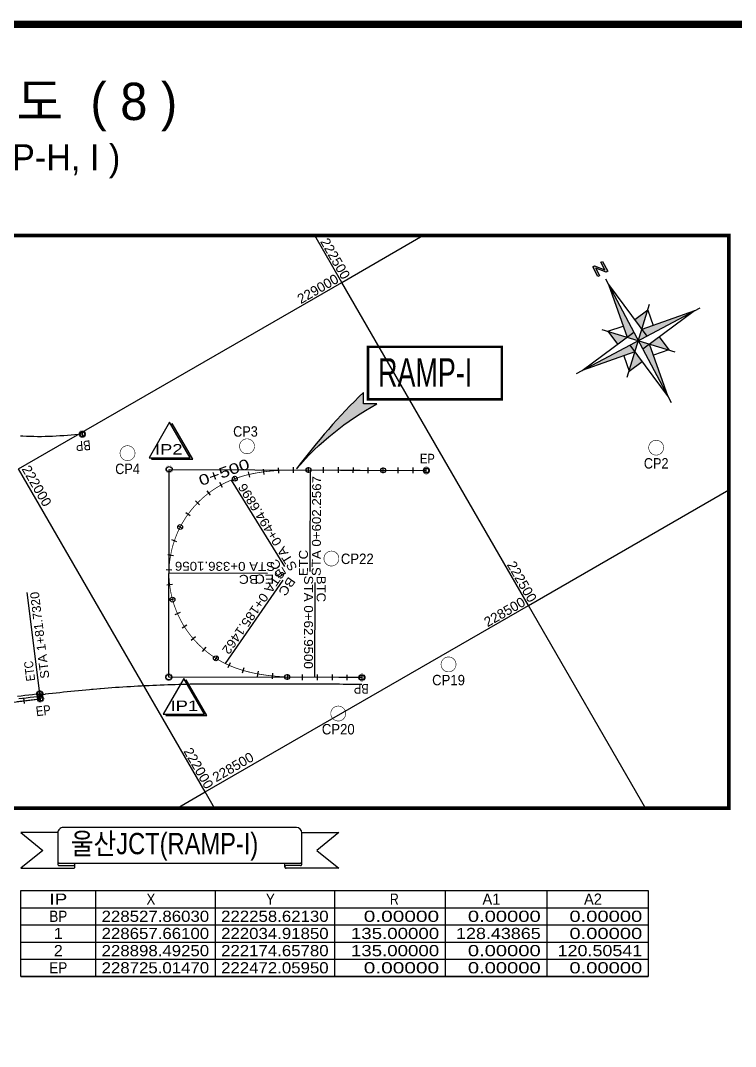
# Model space of a CAD drawing. Extents: x 231382 to 232223, y 224653 to 225247.
# Drawn here: x 231824.4 to 232015.9, y 224952.5 to 225227.6 of the extents above; entities that cross this region are included whole.
import ezdxf
from ezdxf.enums import TextEntityAlignment as Align

# ---------------------------------------------------------------- set-up
doc = ezdxf.new("R2010")
doc.units = 0
doc.header["$LTSCALE"] = 10
doc.header["$MEASUREMENT"] = 0
doc.layers.get('0').update_dxf_attribs({"linetype": 'CONTINUOUS'})
for name, color, linetype in [('CA-ALGN-CNTL', 2, 'CONTINUOUS'), ('CA-ALGN-IPLN', 1, 'CONTINUOUS'), ('CA-ALGN-IPSM', 2, 'CONTINUOUS'), ('CA-ALGN-STSM', 2, 'CONTINUOUS'), ('CA-ALGN-SUBL', 1, 'CONTINUOUS'), ('CA-ALGN-SUBT', 2, 'CONTINUOUS'), ('CA-ALGN-TEXT', 3, 'CONTINUOUS'), ('CA-LEAL', 1, 'CONTINUOUS'), ('CA-LEAT', 3, 'CONTINUOUS'), ('CA-TABL-LIN1', 4, 'CONTINUOUS'), ('CA-TABL-LIN2', 1, 'CONTINUOUS'), ('CA-TABL-TEX1', 6, 'CONTINUOUS'), ('CA-TABL-TEX2', 3, 'CONTINUOUS'), ('CV-AZMU', 3, 'CONTINUOUS'), ('CV-GRID-BORD', 4, 'CONTINUOUS'), ('CV-GRID-LINE', 1, 'CONTINUOUS'), ('CV-GRID-TEXT', 4, 'CONTINUOUS'), ('CV-SURV-SYMB', 3, 'CONTINUOUS'), ('CV-SURV-TEXT', 3, 'CONTINUOUS'), ('CX-BORD', 3, 'CONTINUOUS'), ('CX-BORD-LIN1', 4, 'CONTINUOUS'), ('CX-BORD-LIN2', 3, 'CONTINUOUS'), ('CX-BORD-TEX2', 7, 'CONTINUOUS'), ('CX-BORD-TEX3', 6, 'CONTINUOUS'), ('CZ-LIN2', 3, 'CONTINUOUS'), ('CZ-TEX1', 6, 'CONTINUOUS')]:
    doc.layers.add(name, color=color, linetype=linetype)
doc.styles.add('GTXT', font='Dotum.ttf')
doc.styles.get("Standard").update_dxf_attribs({"font": 'Dotum.ttf'})
doc.styles.add('TB_TEXT', font='Dotum.ttf')
doc.styles.add('TB_WBTXT', font='Dotum.ttf')
doc.styles.add('TB_WMTXT', font='Dotum.ttf')

# ---------------------------------------------------------------- blocks, each defined once
blk = doc.blocks.new('CXBLKA1-KHCA1')
at = {"layer": 'CX-BORD-LIN1', "const_width": 2}
blk.add_lwpolyline([(796, -2.273736754432321e-12), (0, 0), (0, 553.9999999999995), (795.9999999999995, 553.9999999999995)], close=True, dxfattribs=at)
at = {"layer": 'CX-BORD-LIN1', "style": 'TB_TEXT'}
for tag, height, p in [('TR_RNUM4', 3, (285.105116618196, 26.63656332936284)), ('TR_RDAT4', 3.5, (317.5, 26.99999999999994)), ('TR_DGN4', 3.5, (459.1184542177598, 26.99999999999993)), ('TR_CHK4', 3.5, (499.1184542177598, 26.99999999999993)), ('TR_APP4', 3.5, (539.1184542177598, 27.00000000000016)), ('TR_RNUM3', 3, (285.105116618196, 20.63656332936395)), ('TR_RDAT3', 3.5, (317.5, 21.00000000000105)), ('TR_DGN3', 3.5, (459.1184542177598, 21.00000000000104)), ('TR_CHK3', 3.5, (499.1184542177598, 21.00000000000104)), ('TR_APP3', 3.5, (539.1184542177598, 21.00000000000126)), ('TR_RDAT2', 3.5, (317.5, 15.00000000000105)), ('TR_DGN2', 3.5, (459.1184542177598, 15.00000000000104)), ('TR_CHK2', 3.5, (499.1184542177598, 15.00000000000104)), ('TR_APP2', 3.5, (539.1184542177598, 15.00000000000126)), ('TR_RNUM2', 3, (285.105116618196, 14.63656332936395)), ('TR_RNUM1', 3, (285.105116618196, 8.636563329362843)), ('TR_RDAT1', 3.5, (317.5, 8.999999999999943)), ('TR_DGN1', 3.5, (459.1184542177598, 8.999999999999929)), ('TR_CHK1', 3.5, (499.1184542177598, 8.999999999999929)), ('TR_APP1', 3.5, (539.1184542177598, 9.000000000000156))]:
    blk.add_attdef(tag, text='', height=height, dxfattribs=at).set_placement(p, align=Align.MIDDLE_CENTER)
for tag, p in [('TR_RCON4', (342.3033138082337, 26.99999999999994)), ('TR_RCON3', (342.3033138082337, 21.00000000000105)), ('TR_RCON2', (342.3033138082337, 15.00000000000105)), ('TR_RCON1', (342.3033138082337, 8.999999999999943))]:
    blk.add_attdef(tag, text='', height=3.5, dxfattribs=at).set_placement(p, align=Align.MIDDLE_LEFT)
at = {"layer": 'CX-BORD-LIN2', "style": 'TB_TEXT'}
blk.add_attdef('TD_VERSION', text='', height=3, rotation=90, dxfattribs=at).set_placement((800.499999405456, 48.01489921212271), align=Align.MIDDLE_CENTER)
at = {"layer": 'CX-BORD-TEX2', "style": 'TB_WMTXT'}
for tag, height, p in [('TB_CNAME', 5, (15.34476638720071, 531.8324131479244)), ('TB_CSCOP', 4, (16.63456755316156, 523.8324131479244))]:
    blk.add_attdef(tag, text='', height=height, dxfattribs=at).set_placement(p, align=Align.BOTTOM_LEFT)
at = {"layer": 'CX-BORD-TEX2', "style": 'TB_WBTXT'}
for tag, height, p in [('TB_MTITIL', 10, (398, 533.326413560618)), ('TB_STITL', 7, (398, 518.326413560618))]:
    blk.add_attdef(tag, text='', height=height, dxfattribs=at).set_placement(p, align=Align.MIDDLE_CENTER)
at = {"layer": 'CX-BORD-TEX3', "style": 'TB_TEXT'}
for tag, height, p in [('TD_DCOMP', 4.5, (217.5, 24.99999999999931)), ('TD_CSECT', 4.5, (611, 24.99999999999896)), ('TD_DNAME_TOP', 4.5, (755, 24.99999999999912)), ('TD_DNAME_MAIN', 4.5, (755, 19.00715491911868)), ('TD_CCOMP', 4.5, (217.5, 14.99999999999931)), ('TD_HSCAL', 4.5, (626.6991483434026, 15.23515171695612)), ('TD_VSCAL', 4.5, (655.7793615572627, 15.23515171695612)), ('TD_DNAME_BOT', 3, (755, 13.65422715006187)), ('TD_CNAME', 4.5, (65, 5.752181573154171)), ('TD_FIELD', 4.5, (182.5, 5.52709622435755)), ('TD_CSTEP', 4.5, (253.2440000000001, 5.527096224357066)), ('TD_DWGCODE', 4.5, (641, 5.385823260720159)), ('TD_DWGNO', 4.5, (755, 5.385823260720144))]:
    blk.add_attdef(tag, text='', height=height, dxfattribs=at).set_placement(p, align=Align.MIDDLE_CENTER)
at = {"layer": 'CX-BORD-TEX3', "style": 'TB_TEXT', "width": 0.9}
blk.add_attdef('TD_CDIST', text='', height=4.5, dxfattribs=at).set_placement((656, 24.99999999999902), align=Align.MIDDLE_CENTER)
blk = doc.blocks.new('CXBEAR2')
blk.add_hatch(color=256).paths.add_polyline_path([(23.24999999999977, -1.500000083826535), (20.25000000000023, -1.500000083826535), (20.25000000000023, -1.000000083826535), (22.49370196689847, 0.999999916173465), (20.25000000000023, 0.999999916173465), (20.25000000000023, 1.499999916173465), (23.24999999999977, 1.499999916173465), (23.24999999999977, 1.004327123469011), (21.00551197528398, -1.000000083826535), (23.25000000000023, -1.000000083826535)])
for p, q in [((-2.223320131375431, 2.223320103433252), (0, 17.04545457339668)), ((0, 18.74999991617346), (0, -18.75000008382654)), ((0, 17.04545457339668), (2.556818209760422, -8.382653504668269e-08)), ((-7.231773870121742, 7.231773898063921), (7.231773926006326, -7.231773953948505)), ((7.231773926006326, 7.231773898063921), (-7.231773870121742, -7.231773953948505)), ((-1.751682702633389, 5.367569665636438), (-6.026478178531079, 6.026478178531306)), ((-6.026478178531079, 6.026478178531306), (-5.36756963769426, 1.751682730575567)), ((6.026478262357841, 6.026478178531306), (1.751682758517745, 5.367569665636438)), ((6.026478262357841, 6.026478178531306), (5.367569721520795, 1.751682730575567)), ((0, 2.556818153876065), (-17.04545448957037, -8.382653504668269e-08)), ((17.04545454545473, -8.382653504668269e-08), (2.223320159317609, 2.223320103433252)), ((23.24515430169299, 0.999999916173465), (23.24999999999977, 0.999999916173465)), ((18.75, -8.382653504668269e-08), (-18.75, -8.382653504668269e-08)), ((-17.04545448957037, -8.382653504668269e-08), (-2.223320131375431, -2.223320215201966)), ((-6.026478178531079, -6.026478290299792), (-5.36756963769426, -1.751682730575567)), ((0, -17.04545457339691), (-2.556818153876065, -8.382653504668269e-08)), ((17.04545454545473, -8.382653504668269e-08), (0, -2.556818153875838)), ((0, -17.04545457339691), (2.223320159317609, -2.223320215201966)), ((6.026478262357841, -6.026478290299792), (5.367569721520795, -1.751682730575567)), ((-1.751682702633389, -5.367569665636438), (-6.026478178531079, -6.026478290299792)), ((6.026478262357841, -6.026478290299792), (1.751682758517745, -5.367569665636438))]:
    blk.add_line(p, q)
blk.add_lwpolyline([(23.24999999999977, -1.500000083826535), (20.25, -1.500000083826535), (20.25, -1.000000083826535), (22.49370196689847, 0.999999916173465), (20.25000000000023, 0.999999916173465), (20.25, 1.499999916173465), (23.24999999999977, 1.499999916173465), (23.24999999999977, 1.004327123469238), (21.00551197528398, -1.000000083826535), (23.25, -1.000000083826535)], close=True)
for points in [[(0, 17.04545457339668), (-2.223320131375431, 2.223320103433252), (0, -8.382653504668269e-08)], [(-6.026478178531079, 6.026478178531306), (-5.36756963769426, 1.751682730575567), (-2.223320131375431, 2.223320103433252)], [(6.026478262357841, 6.026478178531306), (1.751682758517745, 5.367569665636438), (2.223320159317609, 2.223320103433252)], [(17.04545454545473, -8.382653504668269e-08), (2.223320159317609, 2.223320103433252), (0, -8.382653504668269e-08)], [(0, -8.382653504668269e-08), (-17.04545448957037, -8.382653504668269e-08), (-2.223320131375431, -2.223320215201966)], [(-2.223320131375431, -2.223320215201966), (-1.751682702633389, -5.367569665636438), (-6.026478178531079, -6.026478290299792)], [(0, -8.382653504668269e-08), (2.223320159317609, -2.223320215201966), (0, -17.04545457339691)], [(5.367569721520795, -1.751682730575567), (6.026478262357841, -6.026478290299792), (2.223320159317609, -2.223320215201966)]]:
    blk.add_solid(points)
blk = doc.blocks.new('CVSVCPM')
at = {"const_width": 0.15}
blk.add_lwpolyline([(0, 2, -1), (0, -2, -1), (0, 2)], format="xyb", dxfattribs=at)
at = {"style": 'GTXT', "flags": 1}
blk.add_attdef('NO', text='', height=2.5, dxfattribs=at).set_placement((0, 4.760439115567124), align=Align.MIDDLE)
blk = doc.blocks.new('CASTAMS')
blk.add_line((0, -1.5), (0, 1.5))
at = {"style": 'GTXT', "flags": 1}
for tag, p in [('XSEC_DAT', (0, -6.854719476030255)), ('STA_DST', (0, -3.624746947281125))]:
    blk.add_attdef(tag, text='', height=2.5, dxfattribs=at).set_placement(p, align=Align.MIDDLE)
blk = doc.blocks.new('CASTAMM')
blk.add_line((0, -1.5), (0, 1.5))
blk.add_circle((0, 0), 1.3)
at = {"style": 'GTXT', "flags": 1}
for tag, p in [('XSEC_DAT', (0, -6.854719476030255)), ('STA_DST', (0, -3.624746947281125))]:
    blk.add_attdef(tag, text='', height=2.5, dxfattribs=at).set_placement(p, align=Align.MIDDLE)
blk = doc.blocks.new('CAIPMRK')
at = {"const_width": 0.1}
blk.add_lwpolyline([(-2, 0, -0.9999999999999999), (2, 0, -1)], format="xyb", close=True, dxfattribs=at)
blk.add_circle((0, 0), 1.5)

msp = doc.modelspace()

# ---------------------------------------------------------------- hatches: boundary and pattern name
at = {"layer": 'CA-ALGN-TEXT'}
for points in [[(231869.8518402872, 225110.3370775072), (231859.6565283671, 225110.3370767879), (231859.4539139972, 225109.9861383479), (231870.5040563782, 225109.9861391275), (231864.9789845125, 225119.555842755), (231864.7541837041, 225119.1664762698)], [(231873.6636300004, 225041.5858355304), (231863.4683180804, 225041.5858348111), (231863.2657037105, 225041.2348963711), (231874.3158460914, 225041.2348971507), (231868.7907742258, 225050.8046007781), (231868.5659734174, 225050.415234293)]]:
    msp.add_hatch(color=256, dxfattribs=at).paths.add_polyline_path(points)
at = {"layer": 'CA-LEAL'}
h = msp.add_hatch(color=256, dxfattribs=at)
edge = h.paths.add_edge_path()
edge.add_arc((231955.9115389431, 225058.0588643307), 75.84065492315446, 118.38448944933651, 139.4560988265109, ccw=False)
edge.add_line((231919.857948673, 225124.7817507177), (231916.2495752393, 225124.7817504631))
edge.add_line((231916.2495752393, 225124.7817504631), (231916.2495750223, 225127.8572472055))
edge.add_arc((232033.7687333731, 225006.7140335215), 168.7792368781613, 134.1300383202444, 143.394422428754)

# ---------------------------------------------------------------- linework, layer by layer
at = {"layer": 'CA-ALGN-CNTL'}
for points in [[(231840.9377728692, 225116.677934666), (231839.9416695366, 225116.589748188), (231838.9454437667, 225116.5029297777), (231837.9489867822, 225116.4188438423), (231836.9521922701, 225116.3388585215), (231835.9549735058, 225116.2643440263), (231834.9572678171, 225116.1966729079), (231833.9590405848, 225116.1372131287), (231832.960290634, 225116.0873427231), (231831.961052039, 225116.0484346728), (231831.8486112474, 225116.0448038293), (231831.8486112474, 225116.0448038293), (231830.9614166251, 225116.0217059315), (231829.9615238793, 225116.0074749004), (231828.9615323133, 225116.0057430296), (231827.9615969744, 225116.016509769), (231826.9618729101, 225116.0397745686), (231825.9625188996, 225116.0755344145), (231824.9636912586, 225116.1237825605), (231824.7640015141, 225116.1349313282), (231824.3647106301, 225116.1587233951)], [(231915.8130491597, 225049.6138053787), (231914.8130514147, 225049.6159682095), (231913.8130546697, 225049.6181293084), (231912.8130569248, 225049.6202921393), (231911.8130574478, 225049.6224539702), (231910.8130607028, 225049.6246150691), (231909.8130629578, 225049.6267778999), (231908.8130652129, 225049.6289407309), (231907.8130684679, 225049.6311018297), (231906.813070723, 225049.6332646605), (231905.8130729781, 225049.6354274914), (231905.3130732395, 225049.6365084069), (231904.8130752331, 225049.6375903224), (231904.6130744985, 225049.6380217421), (231903.8130767561, 225049.6397504212), (231903.0130780137, 225049.6414808323), (231902.8130790111, 225049.6419132521), (231902.0130812688, 225049.6436419312), (231901.8130812662, 225049.6440760829), (231901.3130842597, 225049.6451562664), (231900.8130845212, 225049.6462371818), (231900.5130855173, 225049.6468866775), (231899.8130867763, 225049.6484000127), (231898.8130890313, 225049.6505628436), (231897.8130922864, 225049.6527239424), (231896.8130928094, 225049.6548857733), (231895.8130950644, 225049.6570486042), (231895.4130970593, 225049.6579134438), (231895.4130970593, 225049.6579134438), (231894.8130983195, 225049.659209703), (231893.8131005745, 225049.661372534), (231893.7131005733, 225049.6615896099), (231892.8131028296, 225049.6635353648), (231891.8131060846, 225049.6656964637), (231891.3131063461, 225049.6667773791), (231891.1131073436, 225049.6672097989), (231890.8131083396, 225049.6678592946), (231890.613107605, 225049.6682907144), (231889.8131105947, 225049.6700221255), (231888.8131111177, 225049.6721839564), (231887.8131143728, 225049.6743450552), (231886.8131166277, 225049.6765078861), (231885.8131188829, 225049.678670717), (231884.8131221379, 225049.6808318159), (231883.8131243929, 225049.6829946467), (231882.813126648, 225049.6851574777), (231882.4131269108, 225049.6860213172), (231881.813128171, 225049.6873175765), (231880.813130426, 225049.6894804074), (231879.8131326811, 225049.6916432382), (231878.8131359361, 225049.6938043371), (231878.079592334, 225049.6953910737), (231877.813137354, 225049.695876618), (231876.8131384402, 225049.6960734737), (231875.813140282, 225049.6937050209), (231874.8131535397, 225049.6887727955), (231873.8131819452, 225049.6812743336), (231872.813232427, 225049.6712136349), (231871.8133131809, 225049.6585885034), (231870.8134286713, 225049.6433992072), (231869.8135870942, 225049.6256435499), (231868.8137926458, 225049.6053262636), (231867.8140545221, 225049.5824434202), (231866.8143796516, 225049.5569990197), (231865.8147727661, 225049.5289888658), (231864.8152390618, 225049.4984159587), (231863.8157884671, 225049.465279102), (231862.8164271779, 225049.4295795639), (231861.8171596584, 225049.3913176122), (231860.8179921047, 225049.3504945149), (231859.8189354451, 225049.3071073438), (231858.8199904116, 225049.261158831), (231857.8211686644, 225049.2126487801), (231857.6214200715, 225049.202639479), (231856.8224746678, 225049.1615774594), (231855.8239138856, 225049.1079434046), (231854.8254949783, 225049.0517516157), (231853.8272226778, 225048.9929978967), (231852.8291031804, 225048.9316835153), (231851.8311461462, 225048.8678117396), (231850.8333563074, 225048.8013783735), (231849.83573786, 225048.732388149), (231848.8383007324, 225048.6608398699), (231847.8410521205, 225048.586733072), (231846.8439954886, 225048.5100697556), (231845.8471380328, 225048.4308494564), (231845.647790387, 225048.4146976951), (231844.8504869491, 225048.3490717103), (231843.854050166, 225048.2647387852), (231843.3559143021, 225048.2216153806), (231842.8578321473, 225048.1778509493), (231841.8618408215, 225048.0884104702), (231840.8660809204, 225047.9964131521), (231839.8705611044, 225047.9018639947), (231838.8752885695, 225047.804762534), (231837.8802650479, 225047.7051097701), (231836.8855031998, 225047.6029037747), (231835.8910037573, 225047.4981472799), (231834.8967783806, 225047.3908400895), (231833.9028322659, 225047.2809852036), (231832.9091691451, 225047.1685801579), (231831.9157986786, 225047.0536282205), (231831.0220198489, 225046.9479945141), (231830.9227253306, 225046.9361296594), (231829.9299590291, 225046.8160832783), (231829.5886198866, 225046.7742119967), (231829.5886198866, 225046.7742119967)], [(231829.5519587609, 225047.0719508901), (231828.5594263519, 225046.9499633953), (231827.5667314005, 225046.8293254323), (231826.5737103641, 225046.7113882648), (231825.5802188243, 225046.5974980324), (231824.5861214875, 225046.4890130704), (231823.5913111125, 225046.3872871262)], [(231823.9548523425, 225045.7998593426), (231824.9484618118, 225045.9127253151), (231825.9416989179, 225046.0288242394), (231826.9346351735, 225046.1474722516), (231827.9273488237, 225046.2679778274), (231828.9199175775, 225046.389658371), (231829.6252349072, 225046.4764649596)]]:
    msp.add_lwpolyline(points, dxfattribs=at)
at = {"layer": 'CA-ALGN-CNTL', "const_width": 0.2000000000000009}
for points in [[(231915.8170042082, 225051.4537948091), (231914.8170064632, 225051.45595764), (231913.8170087183, 225051.4581204708), (231912.8170119733, 225051.4602815697), (231911.8170142284, 225051.4624444006), (231911.6170152258, 225051.4628768204), (231911.1170154873, 225051.4639577358), (231910.8170164834, 225051.4646072315), (231910.5170157475, 225051.4652557271), (231909.8170187385, 225051.4667700624), (231909.4170190013, 225051.4676339019), (231908.8170209935, 225051.4689328933), (231908.2170222537, 225051.4702291526), (231907.8170232485, 225051.4710957241), (231907.5170235126, 225051.4717424878), (231907.0170255062, 225051.4728244033), (231906.8170265036, 225051.473256823), (231905.8170270266, 225051.4754186539), (231904.8170292817, 225051.4775814848), (231904.4170312764, 225051.4784463243), (231903.8170315367, 225051.4797443157), (231903.7170325354, 225051.4799596595), (231903.4170335315, 225051.4806091553), (231903.2270346486, 225051.4810208602), (231902.817035452, 225051.4819242709), (231901.8170383518, 225051.4847779851), (231901.017048491, 225051.4885250124), (231900.8170510948, 225051.48976665), (231900.3170664185, 225051.4935374764), (231899.8170899844, 225051.4984100269), (231899.1171487996, 225051.5074436709), (231898.8171862527, 225051.5122180209), (231897.8174001119, 225051.5327103403), (231896.817812899, 225051.5613981056), (231895.818555056, 225051.5997953843), (231894.8197932737, 225051.6494094596), (231893.8217460797, 225051.7117498297), (231893.7219917694, 225051.7187413556), (231893.1236846671, 225051.7637636075), (231893.0240078476, 225051.7717929152), (231892.8246908393, 225051.7883160843), (231891.8289689508, 225051.8806009039), (231890.8349957741, 225051.9900888639), (231889.8432574343, 225052.1182499705), (231888.8543316787, 225052.2665355363), (231887.8688831439, 225052.4363823765), (231886.8876726244, 225052.6291927564), (231885.9115620005, 225052.8463418553), (231884.9415229706, 225053.0891666424), (231883.9786385866, 225053.3589552164), (231883.0241087186, 225053.6569453413), (231882.0792570547, 225053.9843123222), (231881.1455247084, 225054.3421560772), (231880.2244866111, 225054.7314967447), (231879.317838924, 225055.1532604878), (231879.291565068, 225055.1660881379), (231878.4273109568, 225055.6080600541), (231877.5542322901, 225056.0955245426), (231876.6998018738, 225056.6149813115), (231875.8651940167, 225057.1657203981), (231875.0515517265, 225057.7469860555), (231874.2599881736, 225058.3579822162), (231873.4915931553, 225058.9978692957), (231872.7474201677, 225059.6657705856), (231872.0284884057, 225060.360768789), (231871.335784227, 225061.0819114841), (231870.6702576879, 225061.8282091253), (231870.0328232757, 225062.5986377747), (231869.4243534442, 225063.3921422978), (231868.845682346, 225064.2076339003), (231868.2976055645, 225065.0439945915), (231868.1392608514, 225065.2987996373), (231867.9837584669, 225065.5553496257), (231867.8311146788, 225065.8136123797), (231867.7808731856, 225065.9000731845), (231867.5344843565, 225066.3351430844), (231867.2961941903, 225066.7747016887), (231866.8442340618, 225067.6666754533), (231866.4256127145, 225068.5747727555), (231866.0409047613, 225069.4977503367), (231865.6906363176, 225070.4343369382), (231865.4972090601, 225071.0022906926), (231865.375289126, 225071.383254158), (231865.0952936994, 225072.3431963257), (231864.8510381776, 225073.3128471636), (231864.6428532033, 225074.2908779823), (231864.4710253138, 225075.2759484846), (231864.3357917452, 225076.2667037657), (231864.2373368964, 225077.2617884375), (231864.1757965972, 225078.2598352362), (231864.151255572, 225079.2594774146), (231864.1508276995, 225079.4805864845), (231864.1508276995, 225079.4805864845), (231864.1508276995, 225079.4805864845), (231864.1508276995, 225079.4805864845), (231864.1637469765, 225080.2593415461), (231864.2132508607, 225081.2580581849), (231864.299703366, 225082.2542579376), (231864.4229850645, 225083.2465716596), (231864.5829248872, 225084.2336396512), (231864.7793055883, 225085.2141101933), (231865.0118568168, 225086.1866355478), (231865.2802590448, 225087.1498811532), (231865.5841450317, 225088.1025310893), (231865.9230988956, 225089.0432736845), (231866.2966550421, 225089.9708193723), (231866.7043001638, 225090.8838972272), (231867.1454732406, 225091.7812549647), (231867.6195734677, 225092.6616612095), (231868.1259503275, 225093.5239066909), (231868.6639057857, 225094.36681244), (231869.2327047555, 225095.1892196645), (231869.8315653656, 225095.9900026056), (231870.3317483037, 225096.6143163028), (231870.459666692, 225096.7680591453), (231870.718903899, 225097.0726791125), (231871.1161496862, 225097.5223251992), (231871.8001105154, 225098.2517662517), (231872.5106129542, 225098.9553798929), (231873.2466809211, 225099.6322007457), (231874.0073071382, 225100.2813054665), (231874.0119422762, 225100.2851131717), (231874.7914460071, 225100.9017970848), (231874.8711118473, 225100.9622398002), (231875.0311133071, 225101.0822371391), (231875.5980229296, 225101.4928288595), (231876.3606148595, 225102.0109568819), (231876.4259333791, 225102.0535898868), (231877.2740391687, 225102.583307564), (231878.1411775758, 225103.081259786), (231878.4930966957, 225103.2713899918), (231879.0261604136, 225103.5467605527), (231879.2195423596, 225103.642985199), (231879.9277732274, 225103.9791733613), (231880.2927981881, 225104.1427395891), (231880.7874326285, 225104.3541436161), (231880.8447792943, 225104.3779042785), (231881.029915615, 225104.4535627685), (231881.7757971212, 225104.7427261207), (231882.4046604455, 225104.9679709088), (231882.7190873812, 225105.07455149), (231883.672960685, 225105.3746104946), (231884.6358879912, 225105.6442235112), (231885.6064842873, 225105.8847894518), (231885.8638422246, 225105.9436364397), (231886.5835073924, 225106.0977758364), (231887.5658528334, 225106.2846996685), (231888.5525483808, 225106.4471288987), (231889.3999702261, 225106.5679232521), (231889.542744192, 225106.5866674971), (231890.5357076156, 225106.7049524529), (231891.5308116027, 225106.8036378465), (231891.9293322643, 225106.8379998367), (231892.5275314391, 225106.8844045095), (231892.7270296428, 225106.8985554969), (231893.2199736072, 225106.9308155361), (231893.4256027152, 225106.9431714866), (231893.5254358885, 225106.9489433646), (231893.8249863905, 225106.9653946947), (231893.9248511292, 225106.9705958998), (231894.3243759525, 225106.9900346329), (231894.5241772648, 225106.9989566214), (231895.0237733699, 225107.0190508169), (231895.5234790397, 225107.0361552413), (231896.5231353781, 225107.0622517404), (231897.0850363119, 225107.0726908125), (231897.5229910144, 225107.0789670466), (231898.5229482521, 225107.088018375), (231899.5229431076, 225107.0911285481), (231900.5229421139, 225107.0900195324), (231901.0849388629, 225107.0881886493), (231901.5229361245, 225107.0864111698), (231901.9742709129, 225107.0844244171), (231902.5229258686, 225107.081978197), (231903.5229154883, 225107.0775174397), (231904.5229058401, 225107.0730594144), (231905.0849001405, 225107.0705527725), (231905.5228944599, 225107.0686003891), (231906.5228858117, 225107.0641406317), (231907.5228761634, 225107.0596826064), (231908.5228657832, 225107.0552218491), (231909.0848600836, 225107.0527152072), (231909.522856135, 225107.0507638238), (231910.5228457547, 225107.0463030665), (231911.0228409307, 225107.0440740538), (231911.5228361066, 225107.0418450412), (231912.5228264584, 225107.0373870159), (231912.9228223599, 225107.0356018201), (231913.0848207588, 225107.034880374), (231913.5228160781, 225107.0329262585), (231914.5228064299, 225107.0284682332), (231915.5227960496, 225107.0240074759), (231916.5227864015, 225107.0195494506), (231917.0847807018, 225107.0170428086), (231917.5227760212, 225107.0150886932), (231918.522766373, 225107.0106306679), (231918.7987640255, 225107.0094007307), (231919.2227586336, 225107.0075085574), (231919.5227577248, 225107.0061709106), (231920.0227511686, 225107.0039408979), (231920.5227463445, 225107.0017118853), (231921.0847406449, 225106.9992052434), (231921.5227366963, 225106.99725386), (231922.5227263161, 225106.9927931027), (231923.1767806887, 225106.989877745), (231923.5227166679, 225106.9883350774), (231924.5227062877, 225106.98387432), (231925.0847023201, 225106.9813686781), (231925.5226966394, 225106.9794162947), (231926.5226879913, 225106.9749565374), (231927.522676611, 225106.9704975121), (231928.5226679628, 225106.9660377547), (231929.0846612632, 225106.9635328449), (231929.5226565825, 225106.9615787294), (231930.5226469343, 225106.9571207041), (231931.5226365541, 225106.9526599468), (231932.5226269058, 225106.9482019215), (231932.9901428731, 225106.9461165463)], [(231823.4111170605, 225045.0142245345), (231824.4049421546, 225045.1251850343), (231825.3983673442, 225045.2396581885), (231826.3914608026, 225045.3569859177), (231827.3842907029, 225045.4765101424), (231828.3769358786, 225045.5975743194), (231829.3694724311, 225045.7195226373), (231829.7132768576, 225045.7618519218)]]:
    msp.add_lwpolyline(points, dxfattribs=at)
at = {"layer": 'CA-ALGN-IPLN'}
for p, q in [((231864.0904726607, 225051.5656518853), (231864.2108754731, 225107.2528213001)), ((231864.2108754731, 225107.2528213001), (231933.0701409605, 225106.9457597999)), ((231915.8170042082, 225051.4537948091), (231864.0904726607, 225051.5656518853)), ((231786.0999102598, 225040.3915843374), (231829.7132813217, 225045.7618521898))]:
    msp.add_line(p, q, dxfattribs=at)
at = {"layer": 'CA-ALGN-SUBL', "linetype": 'Continuous'}
for p, q in [((231901.9742709129, 225107.084424417), (231901.8529810795, 225079.8846958862)), ((231880.7874326285, 225104.3541436161), (231895.0479517409, 225081.1921569314)), ((231864.1508276995, 225079.4805864845), (231890.5095770474, 225079.4235959575)), ((231879.2915650679, 225055.1660881379), (231894.739124725, 225077.5538734578)), ((231903.2270346486, 225051.4810208601), (231903.2819596003, 225076.8809609532)), ((231829.7132795895, 225045.7618511899), (231826.2027946716, 225074.2714415247))]:
    msp.add_line(p, q, dxfattribs=at)
at = {"layer": 'CA-ALGN-TEXT'}
for points in [[(231864.3267684215, 225119.9067811347), (231858.8016979063, 225110.3370767276), (231869.8518402872, 225110.3370775072)], [(231868.1385581348, 225051.1555391578), (231862.6134876195, 225041.5858347508), (231873.6636300004, 225041.5858355304)]]:
    msp.add_lwpolyline(points, close=True, dxfattribs=at)
for points in [[(231859.6565283671, 225110.3370767879), (231859.4539139972, 225109.9861383479), (231870.5040563781, 225109.9861391275), (231864.9789845125, 225119.555842755), (231864.7541837041, 225119.1664762698)], [(231863.4683180804, 225041.5858348111), (231863.2657037105, 225041.2348963711), (231874.3158460914, 225041.2348971507), (231868.7907742258, 225050.8046007781), (231868.5659734174, 225050.415234293)]]:
    msp.add_lwpolyline(points, dxfattribs=at)
at = {"layer": 'CA-LEAL', "const_width": 0.6739200000000032}
msp.add_lwpolyline([(231917.475759917, 225140.0951291543), (231953.2853081611, 225140.0951316808), (231953.2853091531, 225126.0360988401), (231917.475760909, 225126.0360963135)], close=True, dxfattribs=at)
at = {"layer": 'CA-LEAL'}
msp.add_lwpolyline([(231898.2796092637, 225107.3576028602, -0.09220219370721787), (231919.857948673, 225124.7817507177), (231916.2495752393, 225124.7817504631), (231916.2495750223, 225127.8572472055, 0.04044553400196994), (231898.2796092637, 225107.3576028602, 0.2093822923337379)], format="xyb", dxfattribs=at)
at = {"layer": 'CA-TABL-LIN1'}
for p, q in [((231824.5052163182, 224994.3459741575), (231992.5052163182, 224994.3459860109)), ((231824.505217941, 224971.3459741576), (231824.5052163182, 224994.3459741575)), ((231844.5052163182, 224994.3459755686), (231844.505217941, 224971.3459755687)), ((231992.5052163182, 224994.3459860109), (231992.505217941, 224971.3459860108)), ((231824.5052166427, 224989.7459741576), (231992.5052166428, 224989.7459860108)), ((231824.505217941, 224971.3459741576), (231992.505217941, 224971.3459860108)), ((231992.505217941, 224971.3459860108), (231824.505217941, 224971.3459741576))]:
    msp.add_line(p, q, dxfattribs=at)
at = {"layer": 'CA-TABL-LIN2'}
for p, q in [((231876.5052163182, 224994.3459778264), (231876.505217941, 224971.3459778265)), ((231908.5052163182, 224994.3459800842), (231908.505217941, 224971.3459800842)), ((231938.1052163182, 224994.3459821726), (231938.105217941, 224971.3459821726)), ((231965.3052163182, 224994.3459840917), (231965.305217941, 224971.3459840917)), ((231824.5052169673, 224985.1459741576), (231992.5052169673, 224985.1459860108)), ((231824.5052172919, 224980.5459741575), (231992.5052172919, 224980.5459860108)), ((231824.5052176164, 224975.9459741575), (231992.5052176164, 224975.9459860108))]:
    msp.add_line(p, q, dxfattribs=at)
at = {"layer": 'CV-GRID-BORD', "const_width": 1.000000000000005}
msp.add_lwpolyline([(231596.2827199817, 225016.4566896524), (232014.097303451, 225016.4567191314), (232014.097292624, 225169.9105613494), (231596.2827091547, 225169.9105318704)], close=True, dxfattribs=at)
at = {"layer": 'CV-GRID-LINE', "linetype": 'Continuous'}
for p, q in [((231910.4110439618, 225157.3686592947), (231903.1699767731, 225169.9105535229)), ((231910.4110439618, 225157.3686592947), (231903.1699767731, 225169.9105535229)), ((231910.4110439618, 225157.3686592947), (231903.1699767731, 225169.9105535229)), ((231910.4110439618, 225157.3686592947), (231932.1342419882, 225169.9105555665)), ((231910.4110439618, 225157.3686592947), (231932.1342419882, 225169.9105555665)), ((231823.8085071111, 225107.3686531844), (231910.4110439618, 225157.3686592947)), ((231823.8085071111, 225107.3686531844), (231910.4110439618, 225157.3686592947)), ((231823.8085071111, 225107.3686531844), (231910.4110439618, 225157.3686592947)), ((231960.4110500721, 225070.766122444), (231910.4110439618, 225157.3686592947)), ((231960.4110500721, 225070.766122444), (231910.4110439618, 225157.3686592947)), ((231960.4110500721, 225070.766122444), (231910.4110439618, 225157.3686592947)), ((231873.8085132214, 225020.7661163337), (231823.8085071111, 225107.3686531844)), ((231873.8085132214, 225020.7661163337), (231823.8085071111, 225107.3686531844)), ((231873.8085132214, 225020.7661163337), (231823.8085071111, 225107.3686531844)), ((231960.4110500721, 225070.766122444), (232014.0972974323, 225101.7618968597)), ((231960.4110500721, 225070.766122444), (231994.1512946727, 225090.2460649208)), ((231873.8085132214, 225020.7661163337), (231960.4110500721, 225070.766122444)), ((231873.8085132214, 225020.7661163337), (231960.4110500721, 225070.766122444)), ((231873.8085132214, 225020.7661163337), (231960.4110500721, 225070.766122444)), ((231991.7666047128, 225016.4567175559), (231960.4110500721, 225070.766122444)), ((231991.7666047128, 225016.4567175559), (231960.4110500721, 225070.766122444)), ((231991.7666047128, 225016.4567175559), (231960.4110500721, 225070.766122444)), ((231866.3444014769, 225016.4567087067), (231873.8085132214, 225020.7661163337)), ((231866.3444014769, 225016.4567087067), (231873.8085132214, 225020.7661163337)), ((231866.3444014769, 225016.4567087067), (231873.8085132214, 225020.7661163337)), ((231876.2965508749, 225016.4567094088), (231873.8085132214, 225020.7661163337)), ((231876.2965508749, 225016.4567094088), (231873.8085132214, 225020.7661163337)), ((231876.2965508749, 225016.4567094088), (231873.8085132214, 225020.7661163337))]:
    msp.add_line(p, q, dxfattribs=at)
at = {"layer": 'CZ-LIN2'}
for p, q in [((231898.2881515237, 225011.2391969585), (231835.816535909, 225011.2391925509)), ((231824.5052152205, 225009.9035711822), (231830.3336925025, 225005.1247730811)), ((231834.3915360095, 225009.8141924503), (231834.3915366063, 225001.3566929243)), ((231899.7131522209, 225001.356697533), (231899.7131516242, 225009.8141970591)), ((231909.5994724006, 225009.9035771861), (231903.770995793, 225005.1247782625)), ((231830.3336925025, 225005.1247730811), (231824.5052158949, 225000.3459741576)), ((231903.770995793, 225005.1247782625), (231909.599473075, 225000.3459801615)), ((231834.6882322696, 225001.6815954467), (231899.4164565118, 225001.6816000135)), ((231834.6882323152, 225001.0317904438), (231838.6453133944, 225001.0317907229)), ((231838.9575849142, 225000.6888829611), (231838.9575848442, 225001.6815957479)), ((231895.1471040073, 225000.6888869255), (231895.1471039372, 225001.6815997123)), ((231899.4164565579, 225001.0317950106), (231895.4593754787, 225001.0317947314))]:
    msp.add_line(p, q, dxfattribs=at)
for points in [[(231834.394341812, 225009.9035718799), (231824.5052152205, 225009.9035711822)], [(231899.7103458092, 225009.9035764883), (231909.5994724006, 225009.9035771861)], [(231824.5052158949, 225000.3459741576), (231838.6453134428, 225000.3459751552)], [(231909.599473075, 225000.3459801615), (231895.4593755271, 225000.3459791638)]]:
    msp.add_lwpolyline(points, dxfattribs=at)
for centre, radius, start, end in [((231835.8165360095, 225009.8141925508), 1.425000000000007, 90.00000404608318, 180.0000040460832), ((231898.2881516242, 225009.8141969585), 1.425000000000007, 4.046083187095707e-06, 90.00000404608318), ((231834.7177799166, 225001.3566929473), 0.3262433103329936, 84.8036454236327, 275.1963626584892), ((231838.6131743, 225000.6888829368), 0.3444106141967004, 264.6455845939172, 95.35442349083895), ((231895.4915146215, 225000.6888869498), 0.3444106141967004, 84.64558459391725, 275.3544234908389), ((231899.3869089106, 225001.3566975099), 0.3262433103329936, 264.8036454236326, 95.19636265848916)]:
    msp.add_arc(centre, radius, start, end, dxfattribs=at)

# ---------------------------------------------------------------- block references
at = {"layer": 'CA-ALGN-IPSM', "xscale": 0.5, "yscale": 0.5}
for p in [(231840.9377728692, 225116.677934666), (231864.2108754731, 225107.2528213001), (231933.0701409605, 225106.9457597999), (231864.0904726607, 225051.5656518853), (231915.8170042082, 225051.4537948091), (231829.5519587609, 225047.0719508901), (231829.7132813217, 225045.7618521898)]:
    msp.add_blockref('CAIPMRK', p, dxfattribs=at)
at = {"layer": 'CA-ALGN-STSM', "xscale": 0.5, "yscale": 0.5, "zscale": 0.5}
for name, p, rotation in [('CASTAMM', (231840.9377728692, 225116.677934666), 185.0723446449565), ('CASTAMS', (231889.542745058, 225106.5866679971), 7.390760830788583), ('CASTAMS', (231893.5254367545, 225106.9489438646), 3.267119013337885), ('CASTAMS', (231897.5229923804, 225107.0789666806), 0.7217397282527394), ('CASTAMM', (231901.5229352585, 225107.0864106697), 359.7546060876218), ('CASTAMS', (231905.5228958259, 225107.068600023), 359.7444673369923), ('CASTAMS', (231909.522856135, 225107.0507638238), 359.744501707649), ('CASTAMS', (231913.5228160781, 225107.0329262585), 359.7445017090262), ('CASTAMS', (231917.5227760212, 225107.0150886932), 359.7445017062533), ('CASTAMM', (231921.5227371964, 225106.997252994), 359.7445498227507), ('CASTAMS', (231925.5226966394, 225106.9794162947), 359.7445017076304), ('CASTAMS', (231929.5226565825, 225106.9615787294), 359.7445017076429), ('CASTAMM', (231933.0701409606, 225106.9457598166), 359.7445017081019), ('CASTAMM', (231881.7757971212, 225104.7427261207), 20.37281124971538), ('CASTAMS', (231885.6064842873, 225105.8847894518), 13.09274809698532), ('CASTAMS', (231874.7914463732, 225100.9017984507), 37.2936737034676), ('CASTAMS', (231878.1411775758, 225103.081259786), 28.80549227165062), ('CASTAMS', (231871.8001110154, 225098.2517653857), 45.78191001776882), ('CASTAMS', (231869.2327047555, 225095.1892196645), 54.27020190850916), ('CASTAMM', (231867.1454746067, 225091.7812545987), 62.75847341631418), ('CASTAMS', (231865.5841455317, 225088.1025302233), 71.24671862857416), ('CASTAMS', (231864.5829248872, 225084.2336396512), 79.73502483946), ('CASTAMS', (231864.1637464765, 225080.2593424122), 88.22322184090369), ('CASTAMS', (231864.3357917452, 225076.2667037657), 96.71158527211591), ('CASTAMM', (231865.0952936993, 225072.3431963257), 105.1997682455136), ('CASTAMS', (231866.4256130806, 225068.5747741215), 113.6880529636248), ('CASTAMS', (231868.2976051985, 225065.0439932254), 122.1763353410577), ('CASTAMS', (231870.670259054, 225061.8282087593), 130.6645289822411), ('CASTAMS', (231873.4915936553, 225058.9978684297), 139.1527973219313), ('CASTAMM', (231876.6998032399, 225056.6149809455), 147.6410892618329), ('CASTAMS', (231880.224485245, 225054.7314971107), 156.0833400597542), ('CASTAMS', (231883.9786390866, 225053.3589543503), 163.5195169077753), ('CASTAMS', (231887.8688831439, 225052.4363823765), 169.5663382612391), ('CASTAMS', (231891.8289703168, 225051.8806005379), 174.223968477763), ('CASTAMM', (231895.818555556, 225051.5997945183), 177.4922577663668), ('CASTAMS', (231899.8170899844, 225051.498410027), 179.37125539754), ('CASTAMS', (231903.8170329027, 225051.4797439497), 179.8760857655611), ('CASTAMS', (231907.8170228825, 225051.4710943581), 179.8760857655611), ('CASTAMS', (231911.8170128623, 225051.4624447666), 179.8760857655611), ('CASTAMM', (231915.8170042082, 225051.4537948091), 179.8762162863326), ('CASTAMM', (231829.5519587609, 225047.0719508901), 187.0197904465628), ('CASTAMM', (231829.6252349072, 225046.4764649596), 7.019790444144078), ('CASTAMM', (231829.7132759916, 225045.7618514218), 7.019702528093319), ('CASTAMS', (231829.3694724311, 225045.7195226373), 7.017483502674544), ('CASTAMS', (231825.3983673442, 225045.2396581885), 6.661881222253081)]:
    msp.add_blockref(name, p, dxfattribs=dict(at, rotation=rotation))
at = {"layer": 'CV-AZMU', "rotation": 118.0000040448522}
msp.add_blockref('CXBEAR2', (231989.8783445782, 225141.7617394598), dxfattribs=at)
at = {"layer": 'CV-SURV-SYMB'}
for p, rotation in [((231885.0485510732, 225113.4377891636), 180.0000040425014), ((231885.0485510731, 225113.4377891636), 90.00000404250149), ((231885.0485510732, 225113.4377891636), 180.0000040425014), ((231885.0485510731, 225113.4377891636), 90.00000404250149), ((231994.6330132443, 225113.0639407404), 180.0000040425014), ((231994.6330132443, 225113.0639407404), 90.00000404250149), ((231853.0458515887, 225111.5840886186), 180.0000040425014), ((231853.0458515887, 225111.5840886186), 90.00000404250149), ((231853.0458515887, 225111.5840886186), 180.0000040425014), ((231853.0458515887, 225111.5840886186), 90.00000404250149), ((231907.6457200724, 225083.3423496218), 180.0000040425014), ((231907.6457200724, 225083.3423496218), 90.00000404208463), ((231939.0246600187, 225054.9684370286), 180.0000040425014), ((231939.0246600187, 225054.9684370285), 90.00000404291839), ((231909.4836237084, 225041.7950123518), 180.0000040420846), ((231909.4836237084, 225041.7950123518), 90.00000404333522)]:
    msp.add_blockref('CVSVCPM', p, dxfattribs=dict(at, rotation=rotation))
at = {"layer": 'CX-BORD'}
ref = msp.add_blockref('CXBLKA1-KHCA1', (231407.1899968918, 224672.5695312426), dxfattribs=at)
ref.add_attrib('TB_MTITIL', '좌  표  전  개  도  ( 8 )', dxfattribs={"layer": 'CX-BORD-TEX2', "height": 10, "style": 'TB_WBTXT'}).set_placement((231805.1899968918, 225205.8959448032), align=Align.MIDDLE_CENTER)
ref.add_attrib('TB_STITL', '( 울산JCT RAMP-H, I )', dxfattribs={"layer": 'CX-BORD-TEX2', "height": 7, "style": 'TB_WBTXT'}).set_placement((231805.1899968918, 225190.8959448032), align=Align.MIDDLE_CENTER)

# ---------------------------------------------------------------- texts
at = {"layer": 'CA-ALGN-SUBT'}
for s, rotation, width, p, p2 in [('  STA 0+602.2567', 89.74450480454509, 1.014685635611551, (231904.7834606337, 225076.6530431624), (231904.9118861007, 225105.4527568224)), ('  STA 0+494.6896', 121.6200398879847, 1.014685635673373, (231899.658100059, 225079.2526711306), (231884.5587273193, 225103.7771271484)), ('  ETC', 89.7445048019994, 1.03783327080109, (231901.322484181, 225076.6655289236), (231901.3626171398, 225085.6654394428)), ('  STA 0+336.1056', 179.8761193581101, 1.014685635604997, (231894.5337133091, 225082.4195874903), (231865.7337806262, 225082.4818566441)), ('  EC', 121.6200398745099, 1.070183930168523, (231896.7780264728, 225077.3718494648), (231893.00318329, 225083.502963469)), ('  STA 0+185.1462', 235.3943436819131, 1.014685635643712, (231894.5821292597, 225082.4982334876), (231878.2258891602, 225058.7935206681)), ('  BC', 179.8761193521238, 1.04390934824333, (231890.0757301606, 225078.9592617708), (231882.8757469912, 225078.97482906)), ('  EC', 179.8761193600277, 1.070183930351411, (231894.3624066136, 225079.0416367624), (231887.1624234425, 225079.0572040506)), ('  BC', 235.394343688648, 1.043909348553253, (231897.38250566, 225080.3300864644), (231893.2934456355, 225074.4039082586)), ('  STA 0+62.9500', 269.876099784548, 1.021215667012777, (231900.3514610108, 225080.7671693047), (231900.2930744553, 225053.7672324327)), ('  BTC', 269.8760997903567, 1.017955801189615, (231903.7298357995, 225080.6785473603), (231903.7103736152, 225071.6785684027)), ('STA 1+81.7320', 97.01969604072103, 0.966476126456544, (231832.13513126, 225051.3210255356), (231829.2754047498, 225074.5456237952)), ('ETC', 97.01969603569832, 0.8379231936322808, (231828.3270237971, 225050.636054938), (231827.6670869106, 225055.9955776139))]:
    msp.add_text(s, height=2.400000000000777, rotation=rotation, dxfattribs=dict(at, width=width)).set_placement(p, p2, align=Align.FIT)
at = {"layer": 'CA-ALGN-TEXT'}
for s, height, rotation, width, p, p2 in [('BP', 2.600000000000012, 185.0723520288323, 0.8374048399832372, (231843.0524861415, 225115.0518833777), (231839.0681507624, 225114.6982287827)), (' IP2', 2.800000000000013, 4.042615183126627e-06, 1.244645735782002, (231858.99806292, 225111.2260881309), (231867.79806292, 225111.2260887518)), ('     0+500', 2.816666666666724, 19.81998731165855, 1.177567107013387, (231866.1590634812, 225100.4023082798), (231886.032672243, 225107.5650800782)), ('EP', 2.600000000000012, 359.7445048158797, 0.8708495808340966, (231931.3433639796, 225108.8384969059), (231935.3433242116, 225108.8206600363)), ('BP', 2.600000000000012, 179.8760997757443, 0.8374048399704079, (231917.6541379792, 225049.7042819853), (231913.6541473336, 225049.7129318459)), ('EP', 2.600000000000012, 7.019714546662188, 0.8708495803891443, (231828.6595930348, 225041.0575139288), (231832.6296096727, 225041.5463573495)), (' IP1', 2.800000000000013, 4.042615183126627e-06, 1.244645735782002, (231863.1737956793, 225042.4748461798), (231871.9737956793, 225042.4748468007))]:
    msp.add_text(s, height=height, rotation=rotation, dxfattribs=dict(at, width=width)).set_placement(p, p2, align=Align.FIT)
at = {"layer": 'CA-LEAT', "width": 0.72}
msp.add_text('RAMP-I', height=7.647768031887391, rotation=4.046083187095707e-06, dxfattribs=at).set_placement((231920.1543330758, 225129.403214139))
at = {"layer": 'CA-TABL-TEX1'}
for s, rotation, width, p, p2 in [('IP', 4.042709929026025e-06, 1.278958785230844, (231832.1052165864, 224990.5459746937), (231836.9052165863, 224990.5459750324)), ('X', 4.042362527541973e-06, 0.9540453074526193, (231858.1052165863, 224990.5459765282), (231860.5052165863, 224990.5459766975)), ('Y', 4.043057330363009e-06, 0.9571428571405337, (231890.1052165864, 224990.545978786), (231892.5052165863, 224990.5459789553)), ('R', 4.043057330363009e-06, 0.8619883040914749, (231923.3052165863, 224990.5459811284), (231925.7052165863, 224990.5459812977)), ('A1', 4.042362527640013e-06, 0.9212499999865923, (231948.1052165864, 224990.5459828782), (231952.9052165863, 224990.5459832168)), ('A2', 4.042709928952488e-06, 0.9212500000033496, (231975.3052165863, 224990.5459847973), (231980.1052165863, 224990.545985136)), ('BP', 4.042709928977001e-06, 0.870901033971298, (231832.1052169109, 224985.9459746938), (231836.9052169109, 224985.9459750324)), ('1', 4.043057330412037e-06, 0.9876046901028794, (231833.3052172355, 224981.3459747784), (231835.7052172354, 224981.3459749478)), ('2', 4.042362527541973e-06, 0.9876046901268319, (231833.30521756, 224976.7459747784), (231835.70521756, 224976.7459749478)), ('EP', 4.042362527615502e-06, 0.9056835637403899, (231832.1052178846, 224972.1459746938), (231836.9052178845, 224972.1459750324))]:
    msp.add_text(s, height=3.000000000000014, rotation=rotation, dxfattribs=dict(at, width=width)).set_placement(p, p2, align=Align.FIT)
at = {"layer": 'CA-TABL-TEX2'}
for s, rotation, width, p, p2 in [('228527.86030', 4.042594128506828e-06, 1.017867932671145, (231846.1052169109, 224985.9459756815), (231874.9052169109, 224985.9459777135)), ('222258.62130', 4.042536228271741e-06, 1.017867932672173, (231878.1052169109, 224985.9459779393), (231906.9052169109, 224985.9459799713)), ('    0.00000', 4.042488855358811e-06, 1.215898012748136, (231910.1052169109, 224985.9459801971), (231936.5052169109, 224985.9459820597)), ('   0.00000', 4.042501488140494e-06, 1.181089743588309, (231939.7052169109, 224985.9459822855), (231963.7052169109, 224985.9459839788)), ('   0.00000', 4.042570968407891e-06, 1.181089743591174, (231966.9052169109, 224985.9459842046), (231990.9052169109, 224985.9459858979)), ('228657.66100', 4.042536228275827e-06, 1.017867932671145, (231846.1052172355, 224981.3459756815), (231874.9052172354, 224981.3459777135)), ('222034.91850', 4.042536228271741e-06, 1.017867932672173, (231878.1052172355, 224981.3459779393), (231906.9052172355, 224981.3459799713)), ('  135.00000', 4.042552019251632e-06, 1.109787816562527, (231910.1052172355, 224981.3459801971), (231936.5052172354, 224981.3459820597)), (' 128.43865', 4.042501488140494e-06, 1.071610323517419, (231939.7052172355, 224981.3459822855), (231963.7052172354, 224981.3459839789)), ('   0.00000', 4.042501488135591e-06, 1.181089743589741, (231966.9052172354, 224981.3459842046), (231990.9052172354, 224981.3459858979)), ('228898.49250', 4.042536228275827e-06, 1.017867932671145, (231846.10521756, 224976.7459756815), (231874.90521756, 224976.7459777135)), ('222174.65780', 4.042536228271741e-06, 1.017867932672173, (231878.10521756, 224976.7459779393), (231906.90521756, 224976.7459799713)), ('  135.00000', 4.042488855354353e-06, 1.109787816564974, (231910.10521756, 224976.7459801971), (231936.50521756, 224976.7459820597)), ('   0.00000', 4.042501488135591e-06, 1.181089743589741, (231939.70521756, 224976.7459822855), (231963.70521756, 224976.7459839788)), (' 120.50541', 4.04250148813069e-06, 1.071610323520018, (231966.90521756, 224976.7459842046), (231990.90521756, 224976.745985898)), ('228725.01470', 4.042536228275827e-06, 1.017867932671145, (231846.1052178846, 224972.1459756815), (231874.9052178845, 224972.1459777135)), ('222472.05950', 4.042536228275827e-06, 1.017867932671145, (231878.1052178846, 224972.1459779393), (231906.9052178845, 224972.1459799713)), ('    0.00000', 4.042488855363267e-06, 1.215898012746796, (231910.1052178846, 224972.1459801971), (231936.5052178846, 224972.1459820597)), ('   0.00000', 4.04250148813069e-06, 1.181089743591174, (231939.7052178845, 224972.1459822855), (231963.7052178846, 224972.1459839788)), ('   0.00000', 4.042501488140494e-06, 1.181089743588309, (231966.9052178845, 224972.1459842046), (231990.9052178845, 224972.145985898))]:
    msp.add_text(s, height=3.000000000000014, rotation=rotation, dxfattribs=dict(at, width=width)).set_placement(p, p2, align=Align.FIT)
at = {"layer": 'CV-GRID-TEXT'}
for s, rotation, width, p, p2 in [('222500', 300.0000040424636, 0.9496198943420884, (231904.5574533515, 225168.3073738886), (231910.5574540847, 225157.9150694665)), ('222500', 300.0000040424636, 0.9496198943420884, (231904.5574533515, 225168.3073738886), (231910.5574540847, 225157.9150694665)), ('222500', 300.0000040424636, 0.9496198943420884, (231904.5574533515, 225168.3073738886), (231910.5574540847, 225157.9150694665)), ('229000', 30.00000404258392, 0.9496198943432398, (231899.4723293679, 225151.5150686844), (231909.86463379, 225157.5150694177)), ('229000', 30.00000404258392, 0.9496198943432398, (231899.4723293679, 225151.5150686844), (231909.86463379, 225157.5150694177)), ('229000', 30.00000404258392, 0.9496198943432398, (231899.4723293679, 225151.5150686844), (231909.86463379, 225157.5150694177)), ('222000', 300.0000040426534, 0.949619894341245, (231824.6057748761, 225107.3763930619), (231830.6057756093, 225096.9840886398)), ('222000', 300.0000040426534, 0.949619894341245, (231824.6057748761, 225107.3763930619), (231830.6057756093, 225096.9840886398)), ('222000', 300.0000040426534, 0.949619894341245, (231824.6057748761, 225107.3763930619), (231830.6057756093, 225096.9840886398)), ('222500', 300.0000040425144, 0.9496198943452344, (231954.5574594618, 225081.7048370379), (231960.557460195, 225071.3125326158)), ('222500', 300.0000040425144, 0.9496198943452344, (231954.5574594618, 225081.7048370379), (231960.557460195, 225071.3125326158)), ('222500', 300.0000040425144, 0.9496198943452344, (231954.5574594618, 225081.7048370379), (231960.557460195, 225071.3125326158)), ('228500', 30.00000404275513, 0.9496198943475376, (231949.4723354781, 225064.9125318337), (231959.8646399002, 225070.912532567)), ('228500', 30.00000404275513, 0.9496198943475376, (231949.4723354781, 225064.9125318337), (231959.8646399002, 225070.912532567)), ('228500', 30.00000404275513, 0.9496198943475376, (231949.4723354781, 225064.9125318337), (231959.8646399002, 225070.912532567)), ('222000', 300.0000040426534, 0.949619894341245, (231867.9549226111, 225031.7048309276), (231873.9549233444, 225021.3125265056)), ('222000', 300.0000040426534, 0.949619894341245, (231867.9549226111, 225031.7048309276), (231873.9549233444, 225021.3125265056)), ('222000', 300.0000040426534, 0.949619894341245, (231867.9549226111, 225031.7048309276), (231873.9549233444, 225021.3125265056)), ('228500', 30.00000404246359, 0.9496198943420884, (231876.7623310707, 225023.3344712059), (231887.1546354928, 225029.3344719391))]:
    msp.add_text(s, height=2.600000000000012, rotation=rotation, dxfattribs=dict(at, width=width)).set_placement(p, p2, align=Align.FIT)
at = {"layer": 'CV-SURV-TEXT'}
for s, rotation, width, p, p2 in [('CP3', 4.042236199783069e-06, 0.8716579456715878, (231881.3354223508, 225116.0117839138), (231887.9354223508, 225116.0117843795)), ('CP2', 4.042741510907813e-06, 0.8716579456677442, (231991.3330136394, 225107.4639405076), (231997.9330136394, 225107.4639409732)), ('CP4', 4.042994166461273e-06, 0.8716579456677442, (231849.7458519838, 225105.9840883857), (231856.3458519838, 225105.9840888514)), ('CP4', 4.042994166461273e-06, 0.8716579456677442, (231849.7458519838, 225105.9840883857), (231856.3458519838, 225105.9840888514)), ('CP22', 4.042236199809806e-06, 0.894318808603338, (231910.186268672, 225081.8706287598), (231918.986268672, 225081.8706293806)), ('CP19', 4.042425691461533e-06, 0.8943188086062956, (231934.6246604138, 225049.3684367181), (231943.4246604138, 225049.368437339)), ('CP20', 4.042425691474901e-06, 0.8943188086033379, (231905.0836241035, 225036.1950120414), (231913.8836241035, 225036.1950126622))]:
    msp.add_text(s, height=2.800000000000013, rotation=rotation, dxfattribs=dict(at, width=width)).set_placement(p, p2, align=Align.FIT)
at = {"layer": 'CZ-TEX1', "width": 0.85}
msp.add_text('울산JCT(RAMP-I)', height=5.700000000000027, rotation=4.046083187095707e-06, dxfattribs=at).set_placement((231837.8741234092, 225004.0827996145))

doc.saveas('drawing.dxf')
